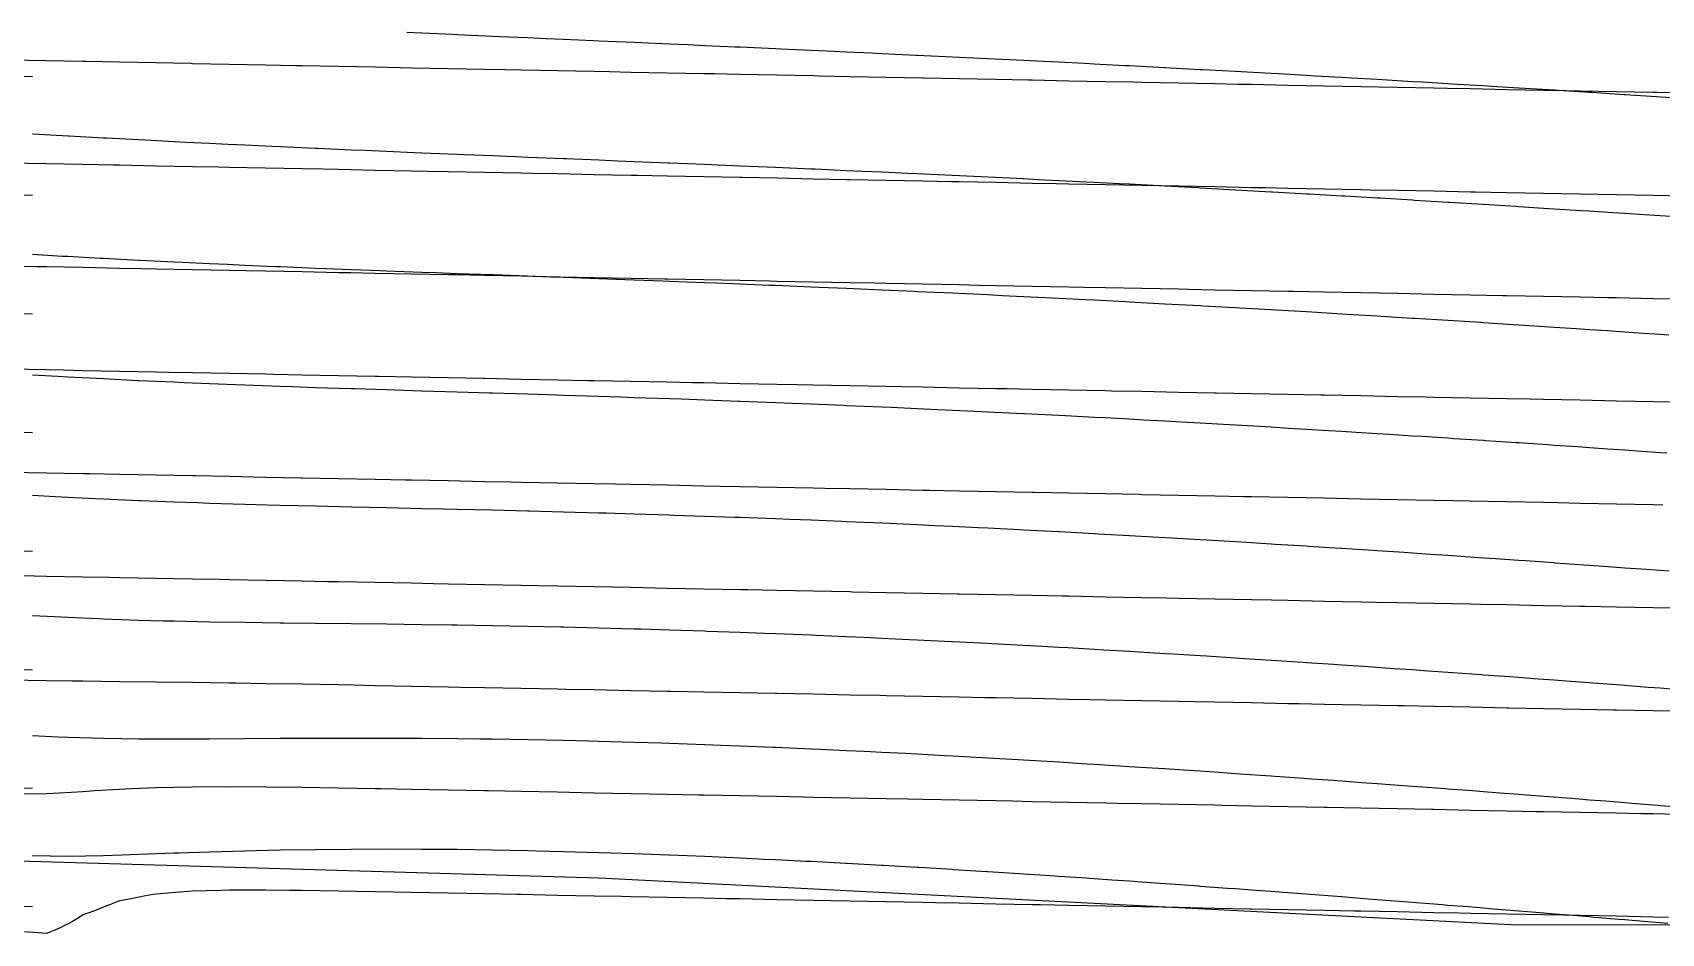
# Model space of a CAD drawing. Header units: metres. Extents: x 0 to 7092, y 40 to 458.
# Drawn here: x 3386.6 to 3483.3, y 109.5 to 163 of the extents above; entities that cross this region are included whole.
import ezdxf

# ---------------------------------------------------------------- set-up
doc = ezdxf.new("R2010")
doc.units = ezdxf.units.M

msp = doc.modelspace()

# ---------------------------------------------------------------- linework, layer by layer
at = {"color": 1}
msp.add_lwpolyline([(3352.582, 114.756), (3420.248, 112.78), (3420.248, 112.78), (3420.248, 112.78), (3420.248, 112.78), (3420.248, 112.78), (3474.371, 109.995), (3474.371, 109.995), (3474.371, 109.995), (3474.371, 109.995), (3530.956, 109.89), (3530.956, 109.89), (3530.956, 109.89), (3530.956, 109.89), (3530.956, 109.89), (3530.956, 109.89), (3530.956, 109.89), (3600.688, 111.843)], dxfattribs=at)
at = {"layer": 'Contour_Level_1'}
msp.add_lwpolyline([(3386.6, 160.361), (3383.438, 160.396)], dxfattribs=at)
at = {"layer": 'Contour_Level_10'}
for points in [[(3484.173, 152.042), (3483.251, 152.104), (3482.316, 152.165), (3481.15, 152.242), (3480.439, 152.288), (3479.048, 152.379), (3478.541, 152.411), (3476.947, 152.514), (3476.62, 152.535), (3474.846, 152.647), (3474.675, 152.658), (3472.745, 152.778), (3472.705, 152.781), (3470.707, 152.904), (3470.644, 152.908), (3468.679, 153.027), (3468.543, 153.035), (3466.621, 153.15), (3466.442, 153.161), (3464.53, 153.273), (3464.341, 153.284), (3462.403, 153.396), (3462.24, 153.406), (3460.24, 153.52), (3460.139, 153.525), (3458.037, 153.643), (3458.036, 153.643), (3455.936, 153.758), (3455.787, 153.766), (3453.835, 153.871), (3453.492, 153.889), (3451.734, 153.982), (3451.147, 154.012), (3449.633, 154.09), (3448.75, 154.135), (3447.532, 154.197), (3446.297, 154.258), (3445.431, 154.301), (3443.785, 154.381), (3443.33, 154.404), (3441.229, 154.504), (3441.212, 154.505), (3439.128, 154.602), (3438.565, 154.628), (3437.026, 154.698), (3435.853, 154.751), (3434.925, 154.792), (3433.075, 154.874), (3432.824, 154.885), (3430.723, 154.976), (3430.225, 154.997), (3428.622, 155.065), (3427.311, 155.12), (3426.521, 155.153), (3424.42, 155.24), (3424.344, 155.243), (3422.319, 155.326), (3421.329, 155.366), (3420.218, 155.412), (3418.291, 155.489), (3418.117, 155.497), (3416.015, 155.582), (3415.248, 155.613), (3413.914, 155.667), (3412.226, 155.736), (3411.813, 155.753), (3409.712, 155.84), (3409.252, 155.859), (3407.611, 155.928), (3406.348, 155.982), (3405.51, 156.018), (3403.527, 156.105), (3403.409, 156.11), (3401.308, 156.205), (3400.814, 156.228), (3399.207, 156.303), (3398.206, 156.351), (3397.106, 156.404), (3395.701, 156.474), (3395.004, 156.509), (3393.296, 156.598), (3392.903, 156.618), (3390.988, 156.721), (3390.802, 156.731), (3388.768, 156.844), (3388.701, 156.848), (3386.628, 156.967), (3386.6, 156.969)], [(3484.989, 128.773), (3482.821, 128.816), (3480.653, 128.859), (3478.817, 128.895), (3478.485, 128.901), (3476.317, 128.944), (3474.149, 128.987), (3472.599, 129.018), (3471.981, 129.03), (3469.813, 129.073), (3467.645, 129.116), (3466.381, 129.141), (3465.477, 129.159), (3463.309, 129.202), (3461.141, 129.245), (3460.163, 129.264), (3458.973, 129.288), (3456.805, 129.331), (3454.637, 129.374), (3453.944, 129.387), (3452.468, 129.417), (3450.3, 129.46), (3448.132, 129.502), (3447.726, 129.511), (3445.964, 129.545), (3443.796, 129.588), (3441.628, 129.631), (3441.508, 129.634), (3439.46, 129.674), (3437.292, 129.717), (3435.29, 129.757), (3435.124, 129.76), (3432.956, 129.803), (3430.788, 129.846), (3429.071, 129.88), (3428.62, 129.889), (3426.452, 129.932), (3424.284, 129.975), (3422.853, 130.003), (3422.116, 130.018), (3419.947, 130.061), (3417.779, 130.103), (3416.632, 130.126), (3415.611, 130.146), (3413.443, 130.189), (3411.275, 130.232), (3410.399, 130.249), (3409.107, 130.275), (3406.939, 130.317), (3404.771, 130.36), (3404.122, 130.372), (3402.603, 130.402), (3400.435, 130.444), (3398.267, 130.485), (3397.721, 130.495), (3396.099, 130.526), (3393.931, 130.567), (3391.763, 130.607), (3391.153, 130.619), (3389.594, 130.648), (3387.426, 130.688), (3385.258, 130.73)]]:
    msp.add_lwpolyline(points, dxfattribs=at)
at = {"layer": 'Contour_Level_11'}
for points in [[(3483.754, 145.024), (3483.251, 145.059), (3481.947, 145.147), (3481.15, 145.201), (3480.121, 145.27), (3479.048, 145.342), (3478.274, 145.393), (3476.947, 145.481), (3476.405, 145.517), (3474.846, 145.618), (3474.513, 145.64), (3472.745, 145.753), (3472.596, 145.763), (3470.652, 145.886), (3470.644, 145.886), (3468.676, 146.009), (3468.543, 146.017), (3466.67, 146.132), (3466.442, 146.146), (3464.631, 146.255), (3464.341, 146.273), (3462.555, 146.378), (3462.24, 146.397), (3460.441, 146.502), (3460.139, 146.519), (3458.284, 146.625), (3458.037, 146.639), (3456.081, 146.748), (3455.936, 146.756), (3453.835, 146.871), (3453.828, 146.871), (3451.734, 146.983), (3451.517, 146.994), (3449.633, 147.092), (3449.146, 147.117), (3447.532, 147.199), (3446.709, 147.24), (3445.431, 147.304), (3444.201, 147.363), (3443.33, 147.406), (3441.616, 147.486), (3441.229, 147.505), (3439.128, 147.601), (3438.943, 147.61), (3437.026, 147.695), (3436.169, 147.733), (3434.925, 147.787), (3433.3, 147.856), (3432.824, 147.876), (3430.723, 147.963), (3430.321, 147.979), (3428.622, 148.047), (3427.228, 148.102), (3426.521, 148.13), (3424.42, 148.211), (3424.029, 148.225), (3422.319, 148.29), (3420.73, 148.348), (3420.218, 148.367), (3418.117, 148.444), (3417.358, 148.471), (3416.015, 148.52), (3413.952, 148.595), (3413.914, 148.596), (3411.813, 148.672), (3410.564, 148.718), (3409.712, 148.749), (3407.611, 148.827), (3407.249, 148.841), (3405.51, 148.907), (3404.061, 148.964), (3403.409, 148.99), (3401.308, 149.075), (3401.029, 149.087), (3399.207, 149.165), (3398.181, 149.21), (3397.106, 149.258), (3395.499, 149.333), (3395.004, 149.357), (3392.976, 149.456), (3392.903, 149.46), (3390.802, 149.569), (3390.611, 149.58), (3388.701, 149.684), (3388.374, 149.703), (3386.6, 149.805)], [(3484.989, 122.649), (3482.821, 122.692), (3480.653, 122.735), (3480.459, 122.739), (3478.485, 122.778), (3476.317, 122.821), (3474.241, 122.862), (3474.149, 122.864), (3471.981, 122.907), (3469.813, 122.95), (3468.023, 122.985), (3467.645, 122.992), (3465.477, 123.035), (3463.309, 123.078), (3461.805, 123.108), (3461.141, 123.121), (3458.973, 123.164), (3456.805, 123.207), (3455.586, 123.231), (3454.637, 123.25), (3452.468, 123.293), (3450.3, 123.336), (3449.368, 123.354), (3448.132, 123.379), (3445.964, 123.422), (3443.796, 123.465), (3443.15, 123.477), (3441.628, 123.508), (3439.46, 123.551), (3437.292, 123.593), (3436.932, 123.601), (3435.124, 123.636), (3432.956, 123.679), (3430.788, 123.722), (3430.713, 123.724), (3428.62, 123.765), (3426.452, 123.808), (3424.494, 123.847), (3424.284, 123.851), (3422.116, 123.894), (3419.947, 123.937), (3418.273, 123.97), (3417.779, 123.98), (3415.611, 124.023), (3413.443, 124.065), (3412.031, 124.093), (3411.275, 124.108), (3409.107, 124.15), (3406.939, 124.192), (3405.669, 124.216), (3404.771, 124.233), (3402.603, 124.273), (3400.435, 124.311), (3398.669, 124.339), (3398.267, 124.346), (3396.099, 124.377), (3393.931, 124.405), (3391.763, 124.43), (3389.594, 124.455), (3388.958, 124.462), (3387.426, 124.482), (3385.258, 124.513)]]:
    msp.add_lwpolyline(points, dxfattribs=at)
at = {"layer": 'Contour_Level_12'}
for points in [[(3483.64, 138.006), (3483.251, 138.034), (3481.894, 138.129), (3481.15, 138.181), (3480.13, 138.252), (3479.048, 138.327), (3478.348, 138.375), (3476.947, 138.471), (3476.545, 138.498), (3474.846, 138.613), (3474.722, 138.622), (3472.873, 138.745), (3472.745, 138.753), (3470.997, 138.868), (3470.644, 138.891), (3469.095, 138.991), (3468.543, 139.027), (3467.164, 139.114), (3466.442, 139.16), (3465.2, 139.237), (3464.341, 139.291), (3463.203, 139.36), (3462.24, 139.419), (3461.167, 139.483), (3460.139, 139.545), (3459.091, 139.607), (3458.037, 139.668), (3456.969, 139.73), (3455.936, 139.789), (3454.797, 139.853), (3453.835, 139.907), (3452.57, 139.976), (3451.734, 140.022), (3450.281, 140.099), (3449.633, 140.134), (3447.926, 140.222), (3447.532, 140.243), (3445.494, 140.345), (3445.431, 140.349), (3443.33, 140.451), (3442.968, 140.468), (3441.229, 140.551), (3440.342, 140.592), (3439.128, 140.647), (3437.606, 140.715), (3437.026, 140.74), (3434.925, 140.83), (3434.743, 140.838), (3432.824, 140.917), (3431.717, 140.961), (3430.723, 141), (3428.622, 141.081), (3428.533, 141.084), (3426.521, 141.158), (3425.138, 141.207), (3424.42, 141.233), (3422.319, 141.305), (3421.538, 141.33), (3420.218, 141.374), (3418.117, 141.441), (3417.731, 141.453), (3416.015, 141.507), (3413.914, 141.572), (3413.751, 141.577), (3411.813, 141.636), (3409.712, 141.699), (3409.701, 141.7), (3407.611, 141.764), (3405.743, 141.823), (3405.51, 141.83), (3403.409, 141.899), (3402.034, 141.946), (3401.308, 141.971), (3399.207, 142.047), (3398.649, 142.069), (3397.106, 142.129), (3395.604, 142.192), (3395.004, 142.217), (3392.903, 142.313), (3392.85, 142.315), (3390.802, 142.416), (3390.373, 142.438), (3388.701, 142.527), (3388.095, 142.562), (3386.6, 142.647)], [(3484.989, 116.525), (3482.821, 116.568), (3482.101, 116.583), (3480.653, 116.611), (3478.485, 116.654), (3476.317, 116.697), (3475.883, 116.706), (3474.149, 116.74), (3471.981, 116.783), (3469.813, 116.826), (3469.665, 116.829), (3467.645, 116.869), (3465.477, 116.912), (3463.446, 116.952), (3463.309, 116.955), (3461.141, 116.998), (3458.973, 117.041), (3457.228, 117.075), (3456.805, 117.083), (3454.637, 117.126), (3452.468, 117.169), (3451.01, 117.198), (3450.3, 117.212), (3448.132, 117.255), (3445.964, 117.298), (3444.792, 117.321), (3443.796, 117.341), (3441.628, 117.384), (3439.46, 117.427), (3438.573, 117.444), (3437.292, 117.47), (3435.124, 117.513), (3432.956, 117.556), (3432.355, 117.568), (3430.788, 117.599), (3428.62, 117.642), (3426.452, 117.684), (3426.137, 117.691), (3424.284, 117.727), (3422.116, 117.77), (3419.947, 117.813), (3419.917, 117.814), (3417.779, 117.856), (3415.611, 117.899), (3413.679, 117.937), (3413.443, 117.942), (3411.275, 117.984), (3409.107, 118.026), (3407.285, 118.06), (3406.939, 118.067), (3404.771, 118.105), (3402.603, 118.139), (3400.435, 118.166), (3398.267, 118.179), (3396.099, 118.169), (3393.931, 118.122), (3392.476, 118.06), (3391.763, 118.028), (3390.282, 117.937), (3389.594, 117.892), (3388.194, 117.814), (3387.426, 117.768), (3385.258, 117.749)]]:
    msp.add_lwpolyline(points, dxfattribs=at)
at = {"layer": 'Contour_Level_13'}
for points in [[(3483.785, 130.988), (3483.251, 131.028), (3482.11, 131.111), (3481.15, 131.181), (3480.419, 131.234), (3479.048, 131.333), (3478.712, 131.357), (3476.988, 131.48), (3476.947, 131.483), (3475.241, 131.604), (3474.846, 131.631), (3473.475, 131.727), (3472.745, 131.777), (3471.687, 131.85), (3470.644, 131.921), (3469.875, 131.973), (3468.543, 132.063), (3468.039, 132.096), (3466.442, 132.202), (3466.174, 132.219), (3464.341, 132.338), (3464.28, 132.342), (3462.351, 132.465), (3462.24, 132.473), (3460.386, 132.589), (3460.139, 132.604), (3458.38, 132.712), (3458.037, 132.733), (3456.331, 132.835), (3455.936, 132.858), (3454.233, 132.958), (3453.835, 132.981), (3452.08, 133.081), (3451.734, 133.101), (3449.866, 133.204), (3449.633, 133.217), (3447.583, 133.327), (3447.532, 133.33), (3445.431, 133.44), (3445.215, 133.45), (3443.33, 133.545), (3442.752, 133.574), (3441.229, 133.648), (3440.18, 133.697), (3439.128, 133.746), (3437.483, 133.82), (3437.026, 133.84), (3434.925, 133.931), (3434.628, 133.943), (3432.824, 134.017), (3431.57, 134.066), (3430.723, 134.099), (3428.622, 134.177), (3428.279, 134.189), (3426.521, 134.251), (3424.67, 134.312), (3424.42, 134.321), (3422.319, 134.386), (3420.646, 134.435), (3420.218, 134.448), (3418.117, 134.506), (3416.107, 134.559), (3416.015, 134.561), (3413.914, 134.613), (3411.813, 134.662), (3410.971, 134.682), (3409.712, 134.71), (3407.611, 134.758), (3405.533, 134.805), (3405.51, 134.805), (3403.409, 134.855), (3401.308, 134.907), (3400.526, 134.928), (3399.207, 134.964), (3397.106, 135.027), (3396.398, 135.051), (3395.004, 135.099), (3393.05, 135.174), (3392.903, 135.18), (3390.802, 135.272), (3390.304, 135.297), (3388.701, 135.377), (3387.933, 135.42), (3386.6, 135.495)], [(3483.743, 110.426), (3482.821, 110.445), (3480.653, 110.488), (3478.485, 110.531), (3477.525, 110.55), (3476.317, 110.573), (3474.149, 110.616), (3471.981, 110.659), (3471.307, 110.673), (3469.813, 110.702), (3467.645, 110.745), (3465.477, 110.788), (3465.088, 110.796), (3463.309, 110.831), (3461.141, 110.874), (3458.973, 110.917), (3458.87, 110.919), (3456.805, 110.96), (3454.637, 111.003), (3452.652, 111.042), (3452.468, 111.046), (3450.3, 111.089), (3448.132, 111.132), (3446.433, 111.165), (3445.964, 111.174), (3443.796, 111.217), (3441.628, 111.26), (3440.215, 111.288), (3439.46, 111.303), (3437.292, 111.346), (3435.124, 111.389), (3433.997, 111.411), (3432.956, 111.432), (3430.788, 111.475), (3428.62, 111.518), (3427.779, 111.535), (3426.452, 111.561), (3424.284, 111.604), (3422.116, 111.647), (3421.563, 111.658), (3419.947, 111.69), (3417.779, 111.733), (3415.611, 111.776), (3415.348, 111.781), (3413.443, 111.818), (3411.275, 111.861), (3409.107, 111.904), (3409.098, 111.904), (3406.939, 111.945), (3404.771, 111.985), (3402.603, 112.019), (3401.836, 112.027), (3400.435, 112.042), (3398.267, 112.039), (3397.79, 112.027), (3396.099, 111.983), (3395.093, 111.904), (3393.931, 111.813), (3393.76, 111.781), (3393.104, 111.658), (3392.447, 111.535), (3391.785, 111.411), (3391.763, 111.407), (3391.466, 111.288), (3391.159, 111.165), (3390.849, 111.042), (3390.533, 110.919), (3390.211, 110.796), (3389.879, 110.673), (3389.594, 110.57), (3389.563, 110.55), (3389.374, 110.426), (3389.176, 110.303), (3388.967, 110.18), (3388.744, 110.057), (3388.505, 109.934), (3388.248, 109.811), (3387.971, 109.688), (3387.672, 109.565), (3387.426, 109.471), (3386.112, 109.565)]]:
    msp.add_lwpolyline(points, dxfattribs=at)
at = {"layer": 'Contour_Level_14'}
msp.add_lwpolyline([(3484.132, 123.97), (3483.251, 124.038), (3482.533, 124.093), (3481.15, 124.199), (3480.921, 124.216), (3479.295, 124.339), (3479.048, 124.358), (3477.653, 124.462), (3476.947, 124.515), (3475.996, 124.586), (3474.846, 124.671), (3474.323, 124.709), (3472.745, 124.824), (3472.633, 124.832), (3470.922, 124.955), (3470.644, 124.975), (3469.189, 125.078), (3468.543, 125.124), (3467.434, 125.201), (3466.442, 125.27), (3465.656, 125.324), (3464.341, 125.414), (3463.852, 125.447), (3462.24, 125.556), (3462.019, 125.571), (3460.156, 125.694), (3460.139, 125.695), (3458.254, 125.817), (3458.037, 125.831), (3456.314, 125.94), (3455.936, 125.964), (3454.332, 126.063), (3453.835, 126.094), (3452.302, 126.186), (3451.734, 126.22), (3450.218, 126.309), (3449.633, 126.344), (3448.072, 126.432), (3447.532, 126.463), (3445.856, 126.556), (3445.431, 126.579), (3443.559, 126.679), (3443.33, 126.691), (3441.229, 126.799), (3441.164, 126.802), (3439.128, 126.902), (3438.642, 126.925), (3437.026, 127.001), (3435.978, 127.048), (3434.925, 127.095), (3433.14, 127.171), (3432.824, 127.185), (3430.723, 127.269), (3430.048, 127.294), (3428.622, 127.348), (3426.641, 127.417), (3426.521, 127.422), (3424.42, 127.49), (3422.715, 127.541), (3422.319, 127.552), (3420.218, 127.609), (3418.117, 127.66), (3417.971, 127.664), (3416.015, 127.706), (3413.914, 127.747), (3411.813, 127.782), (3411.482, 127.787), (3409.712, 127.813), (3407.611, 127.84), (3405.51, 127.865), (3403.409, 127.888), (3401.516, 127.91), (3401.308, 127.912), (3399.207, 127.94), (3397.106, 127.973), (3395.004, 128.016), (3394.351, 128.033), (3392.903, 128.072), (3390.802, 128.144), (3390.527, 128.156), (3388.701, 128.236), (3387.907, 128.279), (3386.6, 128.35)], dxfattribs=at)
at = {"layer": 'Contour_Level_15'}
msp.add_lwpolyline([(3484.611, 116.952), (3483.251, 117.062), (3483.091, 117.075), (3481.558, 117.198), (3481.15, 117.231), (3480.015, 117.321), (3479.048, 117.398), (3478.461, 117.444), (3476.947, 117.564), (3476.897, 117.568), (3475.317, 117.691), (3474.846, 117.727), (3473.724, 117.814), (3472.745, 117.889), (3472.117, 117.937), (3470.644, 118.049), (3470.497, 118.06), (3468.857, 118.183), (3468.543, 118.207), (3467.199, 118.306), (3466.442, 118.362), (3465.522, 118.429), (3464.341, 118.516), (3463.825, 118.553), (3462.24, 118.666), (3462.107, 118.676), (3460.362, 118.799), (3460.139, 118.815), (3458.588, 118.922), (3458.037, 118.96), (3456.785, 119.045), (3455.936, 119.103), (3454.949, 119.168), (3453.835, 119.242), (3453.078, 119.291), (3451.734, 119.378), (3451.165, 119.414), (3449.633, 119.511), (3449.207, 119.538), (3447.532, 119.641), (3447.196, 119.661), (3445.431, 119.766), (3445.124, 119.784), (3443.33, 119.887), (3442.98, 119.907), (3441.229, 120.005), (3440.753, 120.03), (3439.128, 120.117), (3438.425, 120.153), (3437.026, 120.225), (3435.974, 120.276), (3434.925, 120.327), (3433.373, 120.399), (3432.824, 120.425), (3430.723, 120.516), (3430.572, 120.523), (3428.622, 120.602), (3427.465, 120.646), (3426.521, 120.681), (3424.42, 120.754), (3423.941, 120.769), (3422.319, 120.819), (3420.218, 120.878), (3419.627, 120.892), (3418.117, 120.928), (3416.015, 120.971), (3413.914, 121.006), (3413.156, 121.015), (3411.813, 121.032), (3409.712, 121.05), (3407.611, 121.06), (3405.51, 121.062), (3403.409, 121.057), (3401.308, 121.047), (3399.207, 121.034), (3397.106, 121.021), (3395.387, 121.015), (3395.004, 121.014), (3394.501, 121.015), (3392.903, 121.019), (3390.802, 121.047), (3388.701, 121.109), (3388.095, 121.138), (3386.6, 121.211)], dxfattribs=at)
at = {"layer": 'Contour_Level_16'}
msp.add_lwpolyline([(3483.707, 110.057), (3483.251, 110.096), (3482.254, 110.18), (3481.15, 110.273), (3480.793, 110.303), (3479.324, 110.426), (3479.048, 110.45), (3477.846, 110.55), (3476.947, 110.624), (3476.36, 110.673), (3474.865, 110.796), (3474.846, 110.797), (3473.357, 110.919), (3472.745, 110.969), (3471.84, 111.042), (3470.644, 111.139), (3470.312, 111.165), (3468.771, 111.288), (3468.543, 111.307), (3467.216, 111.411), (3466.442, 111.473), (3465.648, 111.535), (3464.341, 111.637), (3464.066, 111.658), (3462.467, 111.781), (3462.24, 111.798), (3460.849, 111.904), (3460.139, 111.958), (3459.213, 112.027), (3458.037, 112.115), (3457.557, 112.15), (3455.936, 112.269), (3455.88, 112.273), (3454.174, 112.396), (3453.835, 112.421), (3452.441, 112.52), (3451.734, 112.569), (3450.679, 112.643), (3449.633, 112.715), (3448.884, 112.766), (3447.532, 112.857), (3447.051, 112.889), (3445.431, 112.996), (3445.177, 113.012), (3443.33, 113.13), (3443.254, 113.135), (3441.274, 113.258), (3441.229, 113.261), (3439.226, 113.381), (3439.128, 113.387), (3437.102, 113.505), (3437.026, 113.509), (3434.925, 113.625), (3434.883, 113.628), (3432.824, 113.737), (3432.541, 113.751), (3430.723, 113.842), (3430.047, 113.874), (3428.622, 113.941), (3427.353, 113.997), (3426.521, 114.034), (3424.42, 114.119), (3424.388, 114.12), (3422.319, 114.197), (3420.911, 114.243), (3420.218, 114.266), (3418.117, 114.327), (3416.494, 114.366), (3416.015, 114.378), (3413.914, 114.419), (3411.813, 114.449), (3409.712, 114.468), (3407.611, 114.475), (3405.51, 114.468), (3403.409, 114.448), (3401.308, 114.415), (3399.207, 114.367), (3399.178, 114.366), (3397.106, 114.306), (3395.259, 114.243), (3395.004, 114.234), (3392.903, 114.156), (3391.906, 114.12), (3390.802, 114.08), (3388.701, 114.033), (3386.6, 114.079)], dxfattribs=at)
at = {"layer": 'Contour_Level_2'}
msp.add_lwpolyline([(3386.6, 153.309), (3383.438, 153.344)], dxfattribs=at)
at = {"layer": 'Contour_Level_3'}
msp.add_lwpolyline([(3386.6, 146.259), (3383.438, 146.292)], dxfattribs=at)
at = {"layer": 'Contour_Level_4'}
msp.add_lwpolyline([(3386.6, 139.209), (3383.813, 139.237)], dxfattribs=at)
at = {"layer": 'Contour_Level_5'}
for points in [[(3484.989, 159.391), (3483.045, 159.429), (3482.821, 159.434), (3480.653, 159.477), (3478.485, 159.52), (3476.826, 159.553), (3476.317, 159.563), (3474.149, 159.606), (3471.981, 159.648), (3470.608, 159.676), (3469.813, 159.691), (3467.645, 159.734), (3465.477, 159.777), (3464.39, 159.799), (3463.309, 159.82), (3461.141, 159.863), (3458.973, 159.906), (3458.172, 159.922), (3456.805, 159.949), (3454.637, 159.992), (3452.468, 160.035), (3451.953, 160.045), (3450.3, 160.078), (3448.132, 160.121), (3445.964, 160.164), (3445.735, 160.168), (3443.796, 160.207), (3441.628, 160.249), (3439.517, 160.291), (3439.46, 160.292), (3437.292, 160.335), (3435.124, 160.378), (3433.299, 160.414), (3432.956, 160.421), (3430.788, 160.464), (3428.62, 160.507), (3427.08, 160.538), (3426.452, 160.55), (3424.284, 160.593), (3422.116, 160.636), (3420.862, 160.661), (3419.947, 160.679), (3417.779, 160.722), (3415.611, 160.765), (3414.644, 160.784), (3413.443, 160.808), (3411.275, 160.85), (3409.107, 160.893), (3408.426, 160.907), (3406.939, 160.936), (3404.771, 160.979), (3402.603, 161.022), (3402.207, 161.03), (3400.435, 161.065), (3398.267, 161.108), (3396.099, 161.151), (3395.989, 161.153), (3393.931, 161.194), (3391.763, 161.237), (3389.771, 161.276), (3389.594, 161.28), (3387.426, 161.323), (3385.258, 161.366)], [(3386.6, 132.161), (3383.438, 132.191)]]:
    msp.add_lwpolyline(points, dxfattribs=at)
at = {"layer": 'Contour_Level_6'}
for points in [[(3484.687, 153.273), (3482.821, 153.31), (3480.653, 153.353), (3478.485, 153.396), (3478.468, 153.396), (3476.317, 153.439), (3474.149, 153.482), (3472.25, 153.52), (3471.981, 153.525), (3469.813, 153.568), (3467.645, 153.611), (3466.032, 153.643), (3465.477, 153.654), (3463.309, 153.697), (3461.141, 153.739), (3459.813, 153.766), (3458.973, 153.782), (3456.805, 153.825), (3454.637, 153.868), (3453.595, 153.889), (3452.468, 153.911), (3450.3, 153.954), (3448.132, 153.997), (3447.377, 154.012), (3445.964, 154.04), (3443.796, 154.083), (3441.628, 154.126), (3441.159, 154.135), (3439.46, 154.169), (3437.292, 154.212), (3435.124, 154.255), (3434.94, 154.258), (3432.956, 154.298), (3430.788, 154.34), (3428.722, 154.381), (3428.62, 154.383), (3426.452, 154.426), (3424.284, 154.469), (3422.504, 154.505), (3422.116, 154.512), (3419.947, 154.555), (3417.779, 154.598), (3416.286, 154.628), (3415.611, 154.641), (3413.443, 154.684), (3411.275, 154.727), (3410.067, 154.751), (3409.107, 154.77), (3406.939, 154.813), (3404.771, 154.856), (3403.849, 154.874), (3402.603, 154.899), (3400.435, 154.941), (3398.267, 154.984), (3397.631, 154.997), (3396.099, 155.027), (3393.931, 155.07), (3391.763, 155.113), (3391.412, 155.12), (3389.594, 155.156), (3387.426, 155.199), (3385.258, 155.242)], [(3386.6, 125.116), (3383.438, 125.143)]]:
    msp.add_lwpolyline(points, dxfattribs=at)
at = {"layer": 'Contour_Level_7'}
for points in [[(3484.989, 147.144), (3482.821, 147.187), (3480.653, 147.229), (3480.11, 147.24), (3478.485, 147.272), (3476.317, 147.315), (3474.149, 147.358), (3473.892, 147.363), (3471.981, 147.401), (3469.813, 147.444), (3467.674, 147.486), (3467.645, 147.487), (3465.477, 147.53), (3463.309, 147.573), (3461.455, 147.61), (3461.141, 147.616), (3458.973, 147.659), (3456.805, 147.702), (3455.237, 147.733), (3454.637, 147.745), (3452.468, 147.788), (3450.3, 147.83), (3449.019, 147.856), (3448.132, 147.873), (3445.964, 147.916), (3443.796, 147.959), (3442.801, 147.979), (3441.628, 148.002), (3439.46, 148.045), (3437.292, 148.088), (3436.582, 148.102), (3435.124, 148.131), (3432.956, 148.174), (3430.788, 148.217), (3430.364, 148.225), (3428.62, 148.26), (3426.452, 148.303), (3424.284, 148.346), (3424.146, 148.348), (3422.116, 148.389), (3419.947, 148.431), (3417.927, 148.471), (3417.779, 148.474), (3415.611, 148.517), (3413.443, 148.56), (3411.709, 148.595), (3411.275, 148.603), (3409.107, 148.646), (3406.939, 148.689), (3405.49, 148.718), (3404.771, 148.732), (3402.603, 148.775), (3400.435, 148.818), (3399.271, 148.841), (3398.267, 148.861), (3396.099, 148.904), (3393.931, 148.947), (3393.052, 148.964), (3391.763, 148.989), (3389.594, 149.032), (3387.426, 149.075), (3386.833, 149.087), (3385.258, 149.118)], [(3386.6, 118.077), (3383.438, 118.101)]]:
    msp.add_lwpolyline(points, dxfattribs=at)
at = {"layer": 'Contour_Level_8'}
for points in [[(3484.989, 141.02), (3482.821, 141.063), (3481.752, 141.084), (3480.653, 141.106), (3478.485, 141.149), (3476.317, 141.192), (3475.534, 141.207), (3474.149, 141.235), (3471.981, 141.278), (3469.813, 141.32), (3469.315, 141.33), (3467.645, 141.363), (3465.477, 141.406), (3463.309, 141.449), (3463.097, 141.453), (3461.141, 141.492), (3458.973, 141.535), (3456.879, 141.577), (3456.805, 141.578), (3454.637, 141.621), (3452.468, 141.664), (3450.661, 141.7), (3450.3, 141.707), (3448.132, 141.75), (3445.964, 141.793), (3444.442, 141.823), (3443.796, 141.836), (3441.628, 141.879), (3439.46, 141.921), (3438.224, 141.946), (3437.292, 141.964), (3435.124, 142.007), (3432.956, 142.05), (3432.006, 142.069), (3430.788, 142.093), (3428.62, 142.136), (3426.452, 142.179), (3425.788, 142.192), (3424.284, 142.222), (3422.116, 142.265), (3419.947, 142.308), (3419.569, 142.315), (3417.779, 142.351), (3415.611, 142.394), (3413.443, 142.437), (3413.35, 142.438), (3411.275, 142.48), (3409.107, 142.522), (3407.131, 142.562), (3406.939, 142.565), (3404.771, 142.608), (3402.603, 142.651), (3400.909, 142.685), (3400.435, 142.694), (3398.267, 142.737), (3396.099, 142.78), (3394.684, 142.808), (3393.931, 142.823), (3391.763, 142.866), (3389.594, 142.908), (3388.459, 142.931), (3387.426, 142.951), (3385.258, 142.994)], [(3386.6, 111.054), (3383.438, 111.079)]]:
    msp.add_lwpolyline(points, dxfattribs=at)
at = {"layer": 'Contour_Level_9'}
for points in [[(3484.928, 159.06), (3483.251, 159.169), (3483.032, 159.183), (3481.15, 159.304), (3481.116, 159.306), (3479.178, 159.429), (3479.048, 159.438), (3477.217, 159.553), (3476.947, 159.569), (3475.233, 159.676), (3474.846, 159.7), (3473.225, 159.799), (3472.745, 159.828), (3471.191, 159.922), (3470.644, 159.955), (3469.13, 160.045), (3468.543, 160.08), (3467.039, 160.168), (3466.442, 160.203), (3464.919, 160.291), (3464.341, 160.325), (3462.766, 160.414), (3462.24, 160.444), (3460.579, 160.538), (3460.139, 160.562), (3458.356, 160.661), (3458.037, 160.678), (3456.096, 160.784), (3455.936, 160.792), (3453.835, 160.905), (3453.796, 160.907), (3451.734, 161.015), (3451.451, 161.03), (3449.633, 161.124), (3449.064, 161.153), (3447.532, 161.231), (3446.631, 161.276), (3445.431, 161.336), (3444.153, 161.399), (3443.33, 161.44), (3441.629, 161.523), (3441.229, 161.542), (3439.128, 161.642), (3439.057, 161.646), (3437.026, 161.741), (3436.433, 161.769), (3434.925, 161.839), (3433.765, 161.892), (3432.824, 161.935), (3431.056, 162.015), (3430.723, 162.03), (3428.622, 162.124), (3428.308, 162.138), (3426.521, 162.218), (3425.528, 162.261), (3424.42, 162.31), (3422.728, 162.384), (3422.319, 162.402), (3420.218, 162.494), (3419.916, 162.508), (3418.117, 162.586), (3417.105, 162.631), (3416.015, 162.678), (3414.308, 162.754), (3413.914, 162.771), (3411.813, 162.865), (3411.54, 162.877), (3409.712, 162.959), (3408.815, 163)], [(3483.394, 134.928), (3482.821, 134.939), (3480.653, 134.982), (3478.485, 135.025), (3477.176, 135.051), (3476.317, 135.068), (3474.149, 135.111), (3471.981, 135.154), (3470.957, 135.174), (3469.813, 135.197), (3467.645, 135.24), (3465.477, 135.283), (3464.739, 135.297), (3463.309, 135.326), (3461.141, 135.369), (3458.973, 135.411), (3458.521, 135.42), (3456.805, 135.454), (3454.637, 135.497), (3452.468, 135.54), (3452.303, 135.544), (3450.3, 135.583), (3448.132, 135.626), (3446.084, 135.667), (3445.964, 135.669), (3443.796, 135.712), (3441.628, 135.755), (3439.866, 135.79), (3439.46, 135.798), (3437.292, 135.841), (3435.124, 135.884), (3433.648, 135.913), (3432.956, 135.927), (3430.788, 135.97), (3428.62, 136.012), (3427.429, 136.036), (3426.452, 136.055), (3424.284, 136.098), (3422.116, 136.141), (3421.211, 136.159), (3419.947, 136.184), (3417.779, 136.227), (3415.611, 136.27), (3414.991, 136.282), (3413.443, 136.313), (3411.275, 136.356), (3409.107, 136.399), (3408.768, 136.405), (3406.939, 136.442), (3404.771, 136.484), (3402.603, 136.527), (3402.533, 136.529), (3400.435, 136.57), (3398.267, 136.613), (3396.278, 136.652), (3396.099, 136.655), (3393.931, 136.698), (3391.763, 136.74), (3390.009, 136.775), (3389.594, 136.783), (3387.426, 136.826), (3385.258, 136.868)]]:
    msp.add_lwpolyline(points, dxfattribs=at)

doc.saveas('drawing.dxf')
